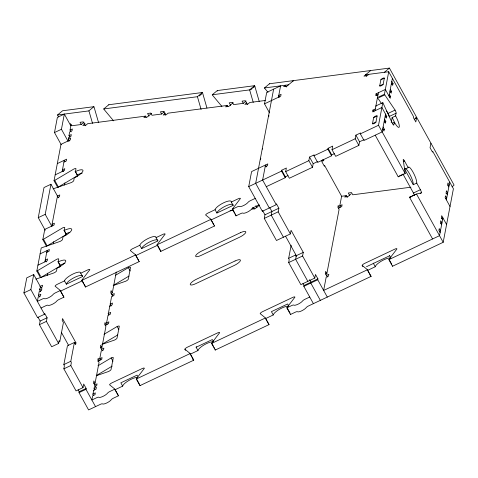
<?xml version="1.0" encoding="UTF-8"?>
<svg xmlns="http://www.w3.org/2000/svg" width="478" height="478" viewBox="0 0 478 478"><rect width="100%" height="100%" fill="white"/><g stroke="black" fill="none" stroke-linecap="round" stroke-linejoin="round"><path stroke-width="0.72" d="M296.145 256.572L295.625 255.013L288.67 258.299L289.202 259.751L288.676 262.565L300.883 284.649L314.787 278.071L315.474 274.462L317.918 278.877L317.745 279.779L327.305 297.077M392.671 123.055L394.41 122.237A9.184 1.978 64.7 0 0 399.285 126.801A9.184 1.978 64.7 0 0 395.617 115.915L396.113 112.718A2.629 0.568 64.7 0 0 395.085 110.095L384.778 94.871A2.635 0.568 64.7 0 1 384.426 94.274L388.722 71.73L365.634 74.747L366.548 76.402M420.174 193.423L421.441 192.825L421.417 192.335A2.629 0.568 64.7 0 0 420.389 189.712L416.726 183.086L416.768 182.387A9.19 1.978 64.7 0 0 412.669 171.506A9.19 1.978 64.7 0 0 408.182 167.629L404.525 161.008A2.629 0.568 64.7 0 0 403.181 159.574L405.183 173.191A2.617 0.562 64.7 0 1 405.183 173.538L398.234 176.824L375.218 135.19M59.684 267.268L60.091 265.165L58.256 261.848L58.764 258.998A2.623 0.723 -28.9 0 0 56.631 259.333L37.493 270.691A2.641 0.729 -28.9 0 1 36.824 271.044L40.487 277.67A2.641 0.729 -28.9 0 0 41.156 277.318L60.288 265.959L57.85 261.544M65.821 235.128L66.084 233.724L64.255 230.408L64.763 227.552A2.623 0.723 -28.9 0 0 62.624 227.892L43.492 239.251A2.635 0.729 -28.9 0 1 42.823 239.603L46.48 246.23A2.635 0.729 -28.9 0 0 47.149 245.877L66.287 234.519L63.849 230.103M76.94 176.836L77.317 174.858L75.482 171.548L75.99 168.692A2.623 0.723 -28.9 0 0 73.857 169.033L54.719 180.391A2.635 0.729 -28.9 0 1 54.05 180.744L57.707 187.364A2.635 0.729 -28.9 0 0 58.047 187.197M38.049 317.273L40.14 321.061L39.453 324.67L51.654 346.753L58.609 343.467L46.408 321.383L47.095 317.774L44.651 313.359L44.484 314.261L37.529 317.547L23.9 292.889L26.774 277.838L33.723 274.551L41.198 288.079M45.249 230.3L38.258 217.639L44 187.537L50.949 184.251L58.424 197.773M61.25 144.786L54.486 132.549L57.378 117.379L64.333 114.093L70.804 125.81M44.484 314.261L30.855 289.602L33.723 274.551M51.971 226.59L45.207 214.353L50.949 184.251M68.205 141.5L61.441 129.263L64.333 114.093M36.824 271.044L41.222 247.986A2.617 0.723 -28.9 0 1 41.879 247.712L60.043 241.438A2.623 0.723 -28.9 0 0 62.534 239.442L63.048 236.73A9.19 2.539 -28.9 0 0 71.766 229.739A9.19 2.539 -28.9 0 0 64.255 230.408M42.823 239.603L44.765 229.416L54.032 225.03L54.378 223.226L52.06 224.319L52.741 225.55M54.05 180.744L60.993 144.326L70.266 139.94L70.613 138.136L68.294 139.235L69.31 141.076M39.405 297.029L38.485 295.368L39.208 291.61L41.544 290.505L41.891 288.694L39.572 289.793L40.588 291.634M39.572 289.793L39.889 288.138L42.207 287.039L42.548 285.235L39.901 286.483M44.896 261.872L47.053 250.586L47.746 251.846M52.06 224.319L57.115 197.832L59.433 196.739L59.774 194.934L57.127 196.183M62.122 171.572L64.279 160.285L64.972 161.546M68.294 139.235L68.635 137.455L70.953 136.355L71.294 134.551L68.975 135.644L69.89 137.3M68.975 135.644L69.692 131.886L72.011 130.787L72.357 128.982L70.039 130.076L71.055 131.916M70.039 130.076L71.108 124.465M47.25 275.346L47.663 273.183M53.255 243.882L53.667 241.719M64.482 185.034L64.894 182.877M58.609 343.467L59.206 340.665L59.822 341.406L58.955 341.818M59.822 341.406L63.413 322.596L62.188 320.385L62.534 318.581L75.96 342.869L75.614 344.674L74.395 342.469L67.44 345.755L63.855 364.565L64.381 366.011L63.861 368.831L76.062 390.908L83.017 387.622L83.704 384.013L86.148 388.429L85.974 389.331L95.534 406.629M83.017 387.622L70.816 365.545L71.336 362.724L70.804 361.278L74.395 342.469M115.323 390.078L118.377 395.599A2.635 0.729 -28.9 0 1 118.424 395.808L113.531 398.12A2.623 0.723 -28.9 0 0 111.231 399.757A5.252 1.452 -28.9 0 1 106.636 403.026A5.252 1.452 -28.9 0 1 102.495 403.886A2.623 0.723 -28.9 0 0 100.422 404.316L88.579 409.915L79.019 392.617L79.193 391.715L78.147 389.821M94.764 389.642L94.082 388.417L94.399 386.762L96.717 385.662L97.064 383.858L94.411 385.113M93.825 383.744L95.086 383.147L99.066 362.3L97.847 360.095L98.187 358.291L99.585 360.812M100.434 359.916L99.753 358.691L101.217 351.013L103.535 349.92L103.881 348.115L101.234 349.364M100.643 348.002L101.91 347.404L105.883 326.558L104.664 324.347L105.011 322.542L106.403 325.07M107.251 324.174L106.57 322.943L108.034 315.271L110.352 314.177L110.699 312.367L108.052 313.622M111.177 305.974L110.161 304.133L111.625 296.456L113.943 295.362L114.29 293.558L111.637 294.807M111.01 293.462L112.312 292.847L116.291 272M262.344 211.282L262.518 210.38L264.955 214.795L264.268 218.404L276.475 240.488L290.379 233.915L278.178 211.832L278.865 208.223L276.421 203.807L276.254 204.709L262.344 211.282L248.715 186.623L251.589 171.578L267.811 163.906L267.465 165.711L265.153 166.81M269.496 112.844L264.513 103.834L266.688 92.427L280.592 85.855L278.417 97.255M273.637 89.141L255.67 183.337L269.299 207.996M260.558 159.389L260.791 158.182M262.512 149.154L262.595 148.7M268.702 116.704L268.935 115.497M266.282 186.677L285.211 177.732L281.554 171.106L281.721 170.204L286.358 168.011L285.671 171.626L289.333 178.246L312.51 167.294L313.198 163.679L309.535 157.059L314.171 154.866L313.998 155.768L317.661 162.395L331.565 155.822L331.738 154.92L328.075 148.294L332.712 146.101L332.025 149.716L335.687 156.336L358.864 145.384L359.552 141.769L355.889 135.149L360.526 132.956L360.352 133.858L364.015 140.484L382.167 131.904L385.561 114.123M285.211 177.732L285.384 176.824L281.721 170.204M290.379 233.915L291.066 230.3L303.273 252.384L302.586 255.993L314.787 278.071M288.67 258.299L291.156 245.28M312.51 167.294L308.848 160.668L309.535 157.059M285.551 236.186L296.318 255.67L295.631 259.279L307.832 281.363M322.286 159.873L321.915 161.827L324.353 166.242L324.526 165.34L341.698 196.404M331.565 155.822L327.908 149.196L328.075 148.294M313.401 303.649L303.841 286.352L304.008 285.45L302.962 283.556M325.596 274.193L326.856 273.595L339.093 209.466L337.874 207.255L338.215 205.45L339.613 207.972M340.461 207.076L339.78 205.851L341.615 196.255L346.317 195.639L347.339 197.48M358.864 145.384L355.202 138.757L355.889 135.149M375.29 108.978L372.971 110.071L372.631 111.876L381.898 107.496L386.78 116.327L386.439 118.132L385.22 115.927M389.349 94.256L390.574 96.46L390.227 98.271L385.346 89.434L376.072 93.819L375.732 95.624L378.05 94.53M372.487 123.671L373.635 117.654A1.972 0.544 -28.9 0 1 375.505 116.154A1.972 0.544 -28.9 0 1 377.112 116.011L375.965 122.027A1.972 0.544 -28.9 0 1 374.101 123.527A1.972 0.544 -28.9 0 1 372.487 123.671L375.965 122.027M374.949 110.782L378.391 92.72M379.705 85.855L380.852 79.832A1.966 0.544 -28.9 0 1 382.717 78.338A1.966 0.544 -28.9 0 1 384.33 78.189L383.177 84.212A1.972 0.544 -28.9 0 1 381.313 85.711A1.972 0.544 -28.9 0 1 379.705 85.855L383.177 84.212M405.183 173.538L378.51 125.278L382.824 102.656L375.869 105.943A2.623 0.562 64.7 0 1 376.043 106.271M389.008 96.06L392.384 78.356M383.105 127.011L384.324 129.215L383.977 131.02L382.759 128.815M384.599 119.183L385.818 121.388L385.471 123.199L384.252 120.988M390.317 89.195L391.536 91.4L391.195 93.204L389.97 90.999M391.811 81.368L393.03 83.572L392.683 85.383L391.464 83.172M391.201 122.476L392.139 117.558L395.617 115.915M394.41 122.237L393.747 125.122A2.629 0.568 64.7 0 1 392.504 123.641L383.165 103.326A2.623 0.562 64.7 0 0 382.824 102.656M415.406 118.03L416.667 117.433L415.806 121.944L413.368 117.528L413.536 116.626L388.722 71.73M430.905 143.191L430.045 147.708L432.482 152.124L432.656 151.221L453.407 188.756L443.19 242.298L392.528 266.246L388.865 259.626A2.623 0.723 -28.9 0 1 389.014 259.321L396.925 248.966A2.623 0.723 -28.9 0 0 394.78 249.157L364.654 263.402A2.623 0.723 -28.9 0 0 362.163 265.398L362.862 266.658M446.368 199.834L449.744 182.13M432.578 238.964L409.562 197.324L415.454 194.421M443.19 242.298L416.511 194.038L421.441 192.825M265.899 318.904L268.947 324.425A2.641 0.729 -28.9 0 1 268.995 324.64L215.225 350.051L211.563 343.431A2.623 0.723 -28.9 0 1 211.712 343.126L219.623 332.772A2.623 0.723 -28.9 0 0 217.478 332.963L187.346 347.207A2.623 0.723 -28.9 0 0 184.861 349.203L185.47 350.308M58.597 116.931L57.521 114.983L62.558 110.771L93.867 106.684A2.629 1.446 50.2 0 1 94.148 107.323L98.498 122.404M57.521 114.983L88.83 110.896L93.867 106.684M70.421 123.557L71.64 125.768L81.284 124.507L84.08 122.165M85.054 123.623L82.819 125.493L86.034 125.075L87.713 123.671L145.569 116.112L146.244 117.337M113.585 120.844L104.168 109.57A2.629 1.458 50 0 1 103.75 108.948L108.787 104.736L202.373 92.511A2.623 1.446 50.1 0 1 202.66 93.156L206.932 107.98M145.569 116.112L143.89 117.516L147.105 117.098L151.58 113.352M148.999 116.082L147.559 113.483L150.773 113.065L151.998 115.276L161.636 114.015L164.438 111.673M165.412 113.125L163.171 115.001L166.386 114.577L168.065 113.172L227.217 105.447L227.892 106.678M103.75 108.948L197.336 96.723L202.373 92.511M199.302 95.964L201.818 93.855M221.876 106.415L212.674 95.397A2.623 1.446 50.1 0 1 212.262 94.775L217.293 90.563L254.583 85.693A2.629 1.452 50.1 0 1 254.864 86.339L259.213 101.414M227.217 105.447L225.538 106.851L228.753 106.433L233.228 102.686M212.256 94.775L249.546 89.906L254.583 85.693M250.669 89.846L252.348 88.442M253.185 87.737L254.864 86.333M230.647 105.417L229.213 102.824L232.428 102.4L233.646 104.61L243.29 103.35L246.086 101.007M246.505 102.931L244.826 104.335L248.04 103.917L249.719 102.513L265.314 100.476M268.021 92.338L264.884 88.579A2.623 1.446 50.1 0 1 264.465 87.958L269.502 83.746L389.421 68.085L454.1 185.111L452.086 186.796M292.291 81.66L293.552 80.603L286.836 86.219L283.621 86.643L285.3 85.239L286.298 87.044M370.671 70.535L363.955 76.151L367.17 75.733L368.849 74.329M384.384 72.297L389.421 68.085M254.254 208.976L253.579 207.751L251.9 209.155L255.115 208.731L259.59 204.99M414.659 119.082L416.673 117.397M346.317 195.639L344.644 197.044L347.853 196.619L351.21 193.811M76.88 176.035L58.382 187.018A2.635 0.729 -28.9 0 1 58.214 187.107M115.61 275.226L128.367 267.656A2.623 0.723 -28.9 0 1 130.512 267.465L128.271 279.2A2.623 0.723 -28.9 0 1 125.78 281.201L113.208 285.545M113.489 285.282L129.036 276.057M103.983 334.325L117.14 326.516A2.623 0.723 -28.9 0 1 119.285 326.325L117.044 338.065A2.623 0.723 -28.9 0 1 114.553 340.061L101.838 344.453M102.262 344.142L117.809 334.917M97.984 365.766L111.141 357.956A2.623 0.723 -28.9 0 1 113.286 357.765L111.045 369.506A2.623 0.723 -28.9 0 1 108.554 371.502L96.329 375.726M96.263 375.589L112.252 366.094M139.152 261.388A2.623 0.723 -28.9 0 1 139.2 261.597L85.425 287.015L81.768 280.395A2.617 0.723 -28.9 0 1 81.911 280.09L89.828 269.735A2.623 0.723 -28.9 0 0 87.677 269.927L80.728 273.213A9.19 2.539 -28.9 0 0 73.218 273.888A9.19 2.539 -28.9 0 0 64.506 280.885L57.127 284.386A2.623 0.723 -28.9 0 0 55.06 286.167L60.204 290.349L63.251 295.87M214.437 225.801A2.635 0.729 -28.9 0 1 214.485 226.016L160.716 251.428L157.053 244.808A2.629 0.729 -28.9 0 1 157.196 244.503L165.113 234.148A2.623 0.723 -28.9 0 0 162.968 234.34L156.013 237.626A9.19 2.539 -28.9 0 0 148.503 238.301A9.19 2.539 -28.9 0 0 139.791 245.298L132.412 248.799A2.623 0.723 -28.9 0 0 130.345 250.58L135.489 254.762L138.536 260.283M258.885 205.026L253.997 207.338A2.623 0.723 -28.9 0 0 252.073 208.581L250.956 209.758A5.252 1.452 -28.9 0 1 243.517 213.272L242.675 213.021A2.623 0.723 -28.9 0 0 240.888 213.535L236.001 215.847L232.338 209.221A2.629 0.729 -28.9 0 1 232.487 208.916L240.398 198.561A2.623 0.723 -28.9 0 0 238.253 198.758L231.298 202.045A9.19 2.539 -28.9 0 0 223.794 202.714A9.19 2.539 -28.9 0 0 215.076 209.711L207.697 213.212A2.623 0.723 -28.9 0 0 205.636 214.998L210.774 219.175L213.827 224.696M137.867 377.351A9.19 2.539 -28.9 0 0 129.012 380.386A9.19 2.539 -28.9 0 0 122.673 386.128L115.3 389.63A2.623 0.723 -28.9 0 0 114.857 389.887M213.152 341.764A9.19 2.539 -28.9 0 0 204.297 344.799A9.19 2.539 -28.9 0 0 197.964 350.547L190.585 354.043A2.623 0.723 -28.9 0 0 190.142 354.3M288.443 306.183A9.19 2.539 -28.9 0 0 279.582 309.212A9.19 2.539 -28.9 0 0 273.249 314.96L265.87 318.462A2.623 0.723 -28.9 0 0 265.433 318.712M390.496 257.965A9.19 2.539 -28.9 0 0 381.641 260.97A9.19 2.539 -28.9 0 0 375.266 266.736L367.887 270.237A2.623 0.723 -28.9 0 0 367.451 270.488M54.486 132.549L61.441 129.263M57.324 163.572L66.597 159.186L66.251 160.996L63.933 162.09M55.173 174.858L64.44 170.473L64.787 168.668L62.469 169.762L63.484 171.602M264.513 103.834L280.735 96.162L281.082 94.357L278.764 95.451L279.761 97.255M38.258 217.639L45.207 214.353M380.852 79.832L384.33 78.189M391.745 84.182L393.03 83.572M40.098 253.872L49.371 249.492L49.025 251.297L46.707 252.39M384.426 94.274L377.471 97.56A2.635 0.568 64.7 0 0 377.823 98.157L381.51 103.595M390.251 92.009L391.536 91.4M378.982 97.608L384.778 94.871M389.283 97.07L390.574 96.46M37.947 265.159L47.214 260.779L47.561 258.968L45.243 260.068L46.258 261.908M373.635 117.654L377.112 116.011M386.547 111.039L388.13 113.382L395.085 110.095M385.495 116.937L386.78 116.327M396.131 113.202L389.182 116.489L389.158 116.005A2.629 0.568 64.7 0 0 388.13 113.382M384.527 121.998L385.818 121.388M23.9 292.889L30.855 289.602M248.715 186.623L281.554 171.106M313.998 155.768L327.908 149.196M360.352 133.858L378.51 125.278M285.671 171.626L308.848 160.668M332.025 149.716L355.202 138.757M383.033 129.825L384.324 129.215M285.384 176.824L288.031 175.575M313.198 163.679L317.834 161.492M331.738 154.92L334.385 153.665M359.552 141.769L364.188 139.582M38.485 295.368L40.827 294.263L40.481 296.073L38.168 297.167L37.362 301.379L42.249 299.067A2.623 0.723 -28.9 0 1 44.042 298.553L44.884 298.81A5.252 1.452 -28.9 0 0 52.317 295.29L53.434 294.113A2.623 0.723 -28.9 0 1 55.358 292.871L60.252 290.564A2.647 0.729 -28.9 0 0 60.204 290.349M64.5 280.885L66.334 284.195L82.557 276.529L80.728 273.213M139.791 245.298L141.619 248.608L157.842 240.942L156.013 237.626M215.076 209.711L216.904 213.021L233.133 205.355L231.298 202.045M81.768 280.395L135.537 254.977A2.623 0.723 -28.9 0 0 135.489 254.762M157.053 244.808L210.822 219.39A2.635 0.729 -28.9 0 0 210.774 219.175M232.338 209.221L237.225 206.908A2.623 0.723 -28.9 0 1 239.018 206.394L239.86 206.645A5.252 1.452 -28.9 0 0 247.293 203.132L248.411 201.955A2.623 0.723 -28.9 0 1 250.335 200.712L255.228 198.4M82.634 280.664L61.214 290.791A2.623 0.723 -28.9 0 0 60.348 291.257M157.256 245.399L136.499 255.21A2.623 0.723 -28.9 0 0 135.632 255.676M233.21 209.495L211.784 219.623A2.623 0.723 -28.9 0 0 210.918 220.089M41.024 308.005L45.912 305.693A2.623 0.723 -28.9 0 1 47.698 305.179L48.541 305.43A5.252 1.452 -28.9 0 0 55.98 301.917L57.091 300.74A2.623 0.723 -28.9 0 1 59.021 299.497L63.909 297.185A2.647 0.729 -28.9 0 0 63.861 296.975M40.14 321.061L47.095 317.774M264.955 214.795L278.865 208.223M39.453 324.67L46.408 321.383M264.268 218.404L278.178 211.832M403.259 161.606L404.525 161.008M110.161 304.133L112.479 303.04L112.133 304.844L109.486 306.093M416.726 183.086L413.255 184.729L404.711 169.278L408.188 167.635M399.387 175.928L403.253 174.106M339.78 205.851L342.099 204.757L341.758 206.562L338.442 208.127M106.57 322.943L108.888 321.849L108.548 323.654L105.238 325.219M74.693 343.467L75.96 342.869M402.978 174.082L413.434 192.998L420.389 189.712M409.562 197.324L416.511 194.038M63.855 364.565L70.804 361.278M296.318 255.67L303.273 252.384M447.88 185.751L449.171 185.141L447.946 182.931L447.605 184.741L448.824 186.946M63.861 368.831L70.816 365.545M288.676 262.565L302.586 255.993M445.938 193.787L447.677 192.969L446.458 190.758L446.111 192.568L447.33 194.773M99.753 358.691L102.071 357.598L101.724 359.402L97.757 361.278M445.55 198.579L446.709 198.029L445.49 195.819L445.143 197.629L450.025 206.46M441.594 218.524L442.921 217.896L439.527 235.678L388.865 259.626M79.193 391.715L86.148 388.429M304.008 285.45L317.918 278.877M326.181 275.561L328.834 274.306L328.488 276.111L326.169 277.21L323.642 290.451L367.349 269.795A2.623 0.723 -28.9 0 0 367.307 269.58L362.163 265.398M79.019 392.617L85.974 389.331M303.841 286.352L317.745 279.779M440.794 223.507L441.953 222.957L440.734 220.752L440.387 222.557L441.612 224.762M94.082 388.417L96.401 387.317L96.054 389.128L93.407 390.377M92.69 394.141L95.337 392.886L94.997 394.697L92.678 395.79L91.872 400.002L96.759 397.696A2.623 0.723 -28.9 0 1 98.552 397.176L99.394 397.433A5.252 1.452 -28.9 0 0 106.827 393.914L107.944 392.737A2.623 0.723 -28.9 0 1 109.874 391.494L114.762 389.188A2.635 0.729 -28.9 0 0 114.714 388.973L109.57 384.79A2.623 0.723 -28.9 0 1 112.061 382.794L142.193 368.55A2.623 0.723 -28.9 0 1 144.338 368.359L136.421 378.713A2.623 0.723 -28.9 0 0 136.278 379.018L139.94 385.638L193.709 360.221A2.635 0.729 -28.9 0 0 193.662 360.012L190.608 354.491M439.306 231.334L440.465 230.784L439.24 228.574L438.9 230.384L440.119 232.589M197.964 350.547L196.129 347.231L212.357 339.565L213.576 341.77M366.483 266.712L389.66 255.76A9.19 2.539 -28.9 0 0 389.684 255.491M136.278 379.018L190.047 353.601A2.635 0.729 -28.9 0 0 189.999 353.385L184.861 349.203M211.563 343.431L265.332 318.013A2.641 0.729 -28.9 0 0 265.284 317.798L260.146 313.622A2.623 0.723 -28.9 0 1 262.637 311.62L292.763 297.382A2.623 0.723 -28.9 0 1 294.908 297.185L286.997 307.539A2.623 0.723 -28.9 0 0 286.848 307.844L290.51 314.47L295.398 312.158A2.623 0.723 -28.9 0 1 297.471 311.728A5.252 1.452 -28.9 0 0 301.612 310.867A5.252 1.452 -28.9 0 0 306.213 307.593A2.623 0.723 -28.9 0 1 308.507 305.962L371.012 276.415A2.623 0.723 -28.9 0 0 370.964 276.206L367.917 270.685M286.848 307.844L291.735 305.532A2.623 0.723 -28.9 0 1 293.809 305.101A5.252 1.452 -28.9 0 0 297.949 304.241A5.252 1.452 -28.9 0 0 302.55 300.973A2.623 0.723 -28.9 0 1 304.85 299.336L309.738 297.023M53.106 188.852L71.27 182.578A2.623 0.723 -28.9 0 0 73.761 180.576L74.275 177.87A9.19 2.539 -28.9 0 0 82.993 170.873A9.19 2.539 -28.9 0 0 75.482 171.548M35.88 279.152L54.044 272.878A2.623 0.723 -28.9 0 0 56.535 270.883L57.049 268.17A9.19 2.539 -28.9 0 0 65.767 261.179A9.19 2.539 -28.9 0 0 58.256 261.848M409.664 197.157L411.038 196.858M264.465 87.958L288.515 84.821M321.73 160.972L323.851 160.692L323.152 159.431M230.079 210.816L233.455 210.38M252.372 207.906L253.579 207.751M410.919 187.203L352.746 194.797L351.527 192.592L348.313 193.01L349.711 195.532M370.109 275.507L370.964 276.206M192.801 359.313L193.662 360.012M376.072 93.819L377.076 95.624M446.583 224.523L441.702 215.686L441.355 217.496L442.574 219.701M372.971 110.071L373.975 111.882M389.66 255.76L390.879 257.965M389.624 260.42L391.727 264.226M375.266 266.736L373.438 263.426A9.19 2.539 -28.9 0 1 373.521 263.127M367.349 269.795L371.012 276.415M247.437 104.616L245.28 100.721L242.071 101.145L243.29 103.35M326.856 273.595L325.637 271.39L325.297 273.195L327.388 276.977M266.539 166.894L265.493 165L262.625 180.051L276.254 204.709M269.819 207.721L271.91 211.509L271.223 215.118L283.424 237.202M309.571 279.642L310.963 282.163L310.79 283.066L320.35 300.363M255.879 205.671L256.967 207.643M288.252 305.084L287.642 303.978L271.42 311.644L273.249 314.96M233.097 210.021L234.453 212.471M235.128 213.702L235.809 214.927M287.338 308.155L290.044 313.06M165.788 115.282L163.631 111.386L160.417 111.804L161.636 114.015M210.822 219.39L214.485 226.016M265.332 318.013L268.995 324.64M157.806 245.608L160.859 251.123A2.629 0.729 -28.9 0 0 160.716 251.428M211.712 343.126L213.403 346.192M214.084 347.416L214.759 348.647M85.431 125.774L83.274 121.878L80.059 122.302L81.284 124.507M135.537 254.977L139.2 261.597M190.047 353.601L193.709 360.221M75.076 171.238L77.514 175.653M128.367 267.656L130.195 270.966M54.719 180.391L57.772 185.912M112.312 292.847L111.093 290.636L110.753 292.44L112.844 296.229M117.14 326.516L118.879 329.671M137.682 376.252L137.067 375.152L120.844 382.818L122.673 386.128M82.521 281.189L83.877 283.645M84.355 284.506L85.233 286.101M136.762 379.323L139.474 384.234M111.141 357.956L112.969 361.272M43.492 239.251L46.539 244.772M101.91 347.404L100.685 345.194L100.344 346.998L102.435 350.786M60.252 290.564L63.909 297.185M114.762 389.188L118.424 395.808M37.493 270.691L40.546 276.212M95.086 383.147L93.867 380.942L93.527 382.747L95.618 386.529M61.59 332.736L68.653 345.516M253.232 102.352L249.827 90.545A2.623 1.446 50.2 0 0 249.54 89.906M201.083 109.372L197.623 97.369A2.629 1.452 50.1 0 0 197.336 96.723M92.517 123.336L89.117 111.535A2.623 1.452 50.1 0 0 88.836 110.896M413.434 192.998A2.629 0.568 64.7 0 1 414.378 195.257M398.228 176.478A2.617 0.562 64.7 0 1 398.234 176.824M392.139 117.558A9.184 1.978 64.7 0 1 394.697 123.133M404.711 169.278A9.237 1.99 64.7 0 1 404.782 169.021M405.039 168.704A9.16 1.972 64.7 0 1 405.738 168.806A9.19 1.978 64.7 0 1 410.781 176.185A9.19 1.978 64.7 0 1 413.255 184.735M217.598 91.035A2.623 1.446 50.1 0 1 217.299 90.563M108.876 104.897A2.629 1.458 50 0 1 108.787 104.736M269.592 83.907A2.623 1.452 50.1 0 1 269.496 83.746M139.94 385.638A2.623 0.723 -28.9 0 1 140.084 385.334M196.129 347.231A9.19 2.539 -28.9 0 1 196.344 346.658M215.225 350.051A2.623 0.723 -28.9 0 1 215.369 349.747M290.51 314.47A2.623 0.723 -28.9 0 1 290.66 314.166M392.528 266.246A2.623 0.723 -28.9 0 1 392.677 265.941M66.334 284.195A9.19 2.539 -28.9 0 1 75.046 277.198A9.19 2.539 -28.9 0 1 82.557 276.529M85.425 287.015A2.617 0.723 -28.9 0 1 85.574 286.71M141.619 248.608A9.19 2.539 -28.9 0 1 150.337 241.611A9.19 2.539 -28.9 0 1 157.848 240.942M216.91 213.021A9.19 2.539 -28.9 0 1 225.622 206.03A9.19 2.539 -28.9 0 1 233.133 205.355M236.001 215.847A2.629 0.729 -28.9 0 1 236.144 215.542M77.317 174.858A9.19 2.539 -28.9 0 1 82.168 173.173M66.084 233.724A9.19 2.539 -28.9 0 1 69.872 232.278M60.091 265.165A9.19 2.539 -28.9 0 1 64.942 263.474M94.1 390.227A1.972 0.424 64.7 0 0 93.742 390.221L93.019 393.986A1.972 0.424 64.7 0 0 93.479 395.659M108.841 315.139A1.972 0.424 64.7 0 1 108.381 313.466L109.815 305.938A1.972 0.424 64.7 0 1 110.34 306.123M240.476 232.678L201.847 250.938A6.561 1.816 -28.9 0 0 195.621 255.933A6.561 1.816 -28.9 0 0 200.987 255.449L239.615 237.196A6.561 1.816 -28.9 0 0 245.835 232.194A6.561 1.816 -28.9 0 0 240.476 232.678M235.074 260.97L196.446 279.23A6.561 1.816 -28.9 0 0 190.226 284.231A6.561 1.816 -28.9 0 0 195.586 283.747L234.214 265.487A6.561 1.816 -28.9 0 0 240.44 260.492A6.561 1.816 -28.9 0 0 235.074 260.97"/></g></svg>
